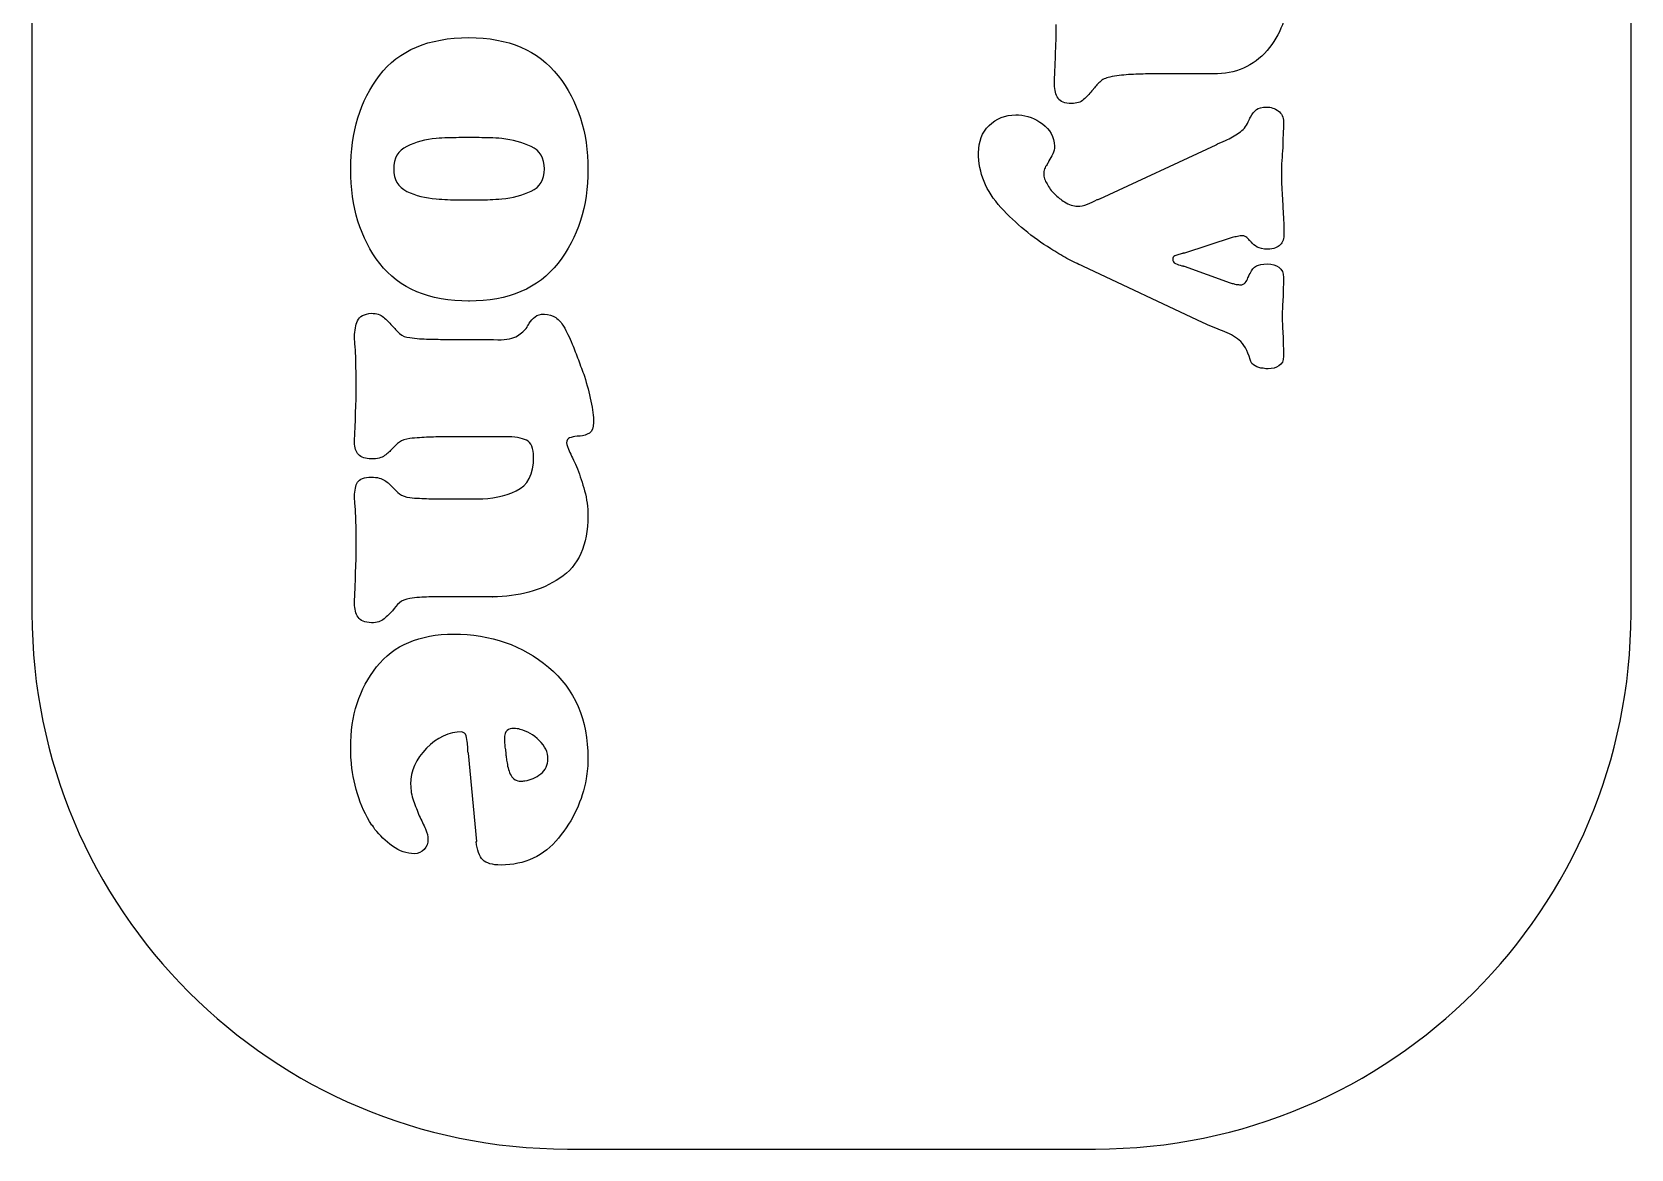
# Model space of a CAD drawing. Extents: x 0 to 771, y 958 to 1701.
# Drawn here: x 674.8 to 759.8, y 1275.5 to 1334.8 of the extents above; entities that cross this region are included whole.
import ezdxf

# ---------------------------------------------------------------- set-up
doc = ezdxf.new("R2010")
doc.units = 0
doc.layers.add('H0114_Printing', color=7, linetype='CONTINUOUS')

msp = doc.modelspace()

# ---------------------------------------------------------------- linework, layer by layer
at = {"layer": 'H0114_Printing', "color": 1}
for points in [[(674.770683, 1432.713064), (674.770683, 1303.945067)], [(759.809681, 1303.945067), (759.809681, 1432.713064)], [(703.247682, 1275.468068), (731.332682, 1275.468068)]]:
    msp.add_lwpolyline(points, dxfattribs=at)
at = {"layer": 'H0114_Printing', "color": 4}
for points in [[(737.609582, 1332.607367), (734.120582, 1332.607367)], [(727.095082, 1330.434667), (727.153082, 1330.434667), (727.234082, 1330.434667)], [(698.559283, 1329.223367), (697.473283, 1329.223367)], [(731.558082, 1325.974667), (737.742082, 1328.839667)], [(697.450283, 1325.919367), (698.027283, 1325.919367), (698.582283, 1325.919367)], [(731.535082, 1325.974667), (731.558082, 1325.974667)], [(738.603082, 1323.918667), (736.061082, 1323.085667), (736.015082, 1323.085667)], [(737.050082, 1319.388667), (730.662082, 1322.393667)], [(735.922082, 1322.416667), (735.946082, 1322.416667)], [(736.038082, 1322.393667), (738.488082, 1321.514667)], [(698.004283, 1320.534367), (698.027283, 1320.534367)], [(696.880983, 1318.501367), (699.312983, 1318.501367), (699.544983, 1318.478367)], [(740.521081, 1316.939667), (740.382081, 1316.939667)], [(699.940983, 1313.325367), (699.292983, 1313.325367), (696.905983, 1313.325367)], [(703.919982, 1313.348367), (703.838982, 1313.348367), (703.758982, 1313.348367)], [(696.882983, 1310.020367), (698.458983, 1310.020367)], [(699.287983, 1304.821367), (696.902983, 1304.821367)], [(699.264983, 1304.821367), (699.287983, 1304.821367)], [(691.719383, 1296.490568), (691.719383, 1296.802568)], [(697.958383, 1296.582568), (697.958383, 1296.709568)], [(698.420383, 1291.810568), (697.981383, 1296.501568)], [(699.945383, 1296.686568), (699.968383, 1296.686568)], [(700.777382, 1295.022568), (700.881382, 1295.022568)], [(698.397383, 1291.810568), (698.420383, 1291.810568)]]:
    msp.add_lwpolyline(points, dxfattribs=at)
at = {"layer": 'H0114_Printing', "color": 1}
msp.add_lwpolyline([(759.809681, 1303.945067)], close=True, dxfattribs=at)
at = {"layer": 'H0114_Printing', "color": 4}
for points in [[(741.538581, 1336.813367), (741.538581, 1335.673367), (741.176581, 1334.687367), (740.452581, 1333.855367)], [(729.232582, 1334.444367), (729.240582, 1334.714367), (729.244582, 1334.980367), (729.244582, 1335.242367)], [(693.255283, 1332.528367), (694.280283, 1333.868367), (695.863283, 1334.539367), (698.004283, 1334.539367)], [(698.004283, 1334.539367), (700.114282, 1334.539367), (701.697282, 1333.864367), (702.753282, 1332.517367)], [(729.198582, 1333.647367), (729.213582, 1333.909367), (729.225582, 1334.175367), (729.232582, 1334.444367)], [(729.174582, 1332.849367), (729.190582, 1333.120367), (729.198582, 1333.385367), (729.198582, 1333.647367)], [(740.452581, 1333.855367), (739.727582, 1333.023367), (738.779582, 1332.607367), (737.609582, 1332.607367)], [(729.151582, 1332.052367), (729.151582, 1332.315367), (729.159582, 1332.580367), (729.174582, 1332.849367)], [(733.091582, 1332.572367), (732.760582, 1332.549367), (732.425582, 1332.507367), (732.086582, 1332.445367)], [(734.120582, 1332.607367), (733.765582, 1332.607367), (733.423582, 1332.596367), (733.091582, 1332.572367)], [(691.719283, 1327.537367), (691.719283, 1329.523367), (692.230283, 1331.187367), (693.255283, 1332.528367)], [(702.753282, 1332.517367), (703.808282, 1331.169367), (704.336282, 1329.508367), (704.336282, 1327.537367)], [(729.336582, 1331.313367), (729.213582, 1331.498367), (729.151582, 1331.744367), (729.151582, 1332.052367)], [(731.162582, 1331.740367), (731.162582, 1331.733367), (731.154582, 1331.721367), (731.139582, 1331.706367)], [(731.185582, 1331.752367), (731.169582, 1331.752367), (731.162582, 1331.748367), (731.162582, 1331.740367)], [(731.555582, 1332.180367), (731.416582, 1332.049367), (731.292582, 1331.906367), (731.185582, 1331.752367)], [(732.086582, 1332.445367), (731.870582, 1332.399367), (731.693582, 1332.311367), (731.555582, 1332.180367)], [(730.053582, 1331.036367), (729.698582, 1331.036367), (729.459582, 1331.128367), (729.336582, 1331.313367)], [(730.699582, 1331.244367), (730.545582, 1331.105367), (730.330582, 1331.036367), (730.053582, 1331.036367)], [(731.139582, 1331.706367), (731.000582, 1331.537367), (730.853582, 1331.382367), (730.699582, 1331.244367)], [(725.674082, 1329.868667), (726.052082, 1330.246667), (726.526082, 1330.434667), (727.095082, 1330.434667)], [(727.234082, 1330.434667), (727.696082, 1330.403667), (728.123082, 1330.242667), (728.516082, 1329.949667)], [(738.958082, 1329.475667), (739.182082, 1329.622667), (739.348082, 1329.818667), (739.456082, 1330.064667)], [(739.456082, 1330.064667), (739.471082, 1330.110667), (739.491082, 1330.157667), (739.514082, 1330.203667)], [(739.514082, 1330.203667), (739.537082, 1330.249667), (739.556082, 1330.288667), (739.572082, 1330.319667)], [(739.572082, 1330.319667), (739.665082, 1330.489667), (739.768082, 1330.619667), (739.885082, 1330.711667)], [(739.885082, 1330.711667), (740.000081, 1330.804667), (740.182081, 1330.850667), (740.429081, 1330.850667)], [(740.429081, 1330.850667), (740.660081, 1330.850667), (740.868081, 1330.781667), (741.053081, 1330.642667)], [(741.053081, 1330.642667), (741.238081, 1330.504667), (741.330081, 1330.311667), (741.330081, 1330.064667)], [(741.330081, 1330.064667), (741.330081, 1329.833667), (741.322081, 1329.602667), (741.307081, 1329.371667)], [(696.271283, 1329.177367), (695.701283, 1329.131367), (695.181283, 1328.992367), (694.711283, 1328.761367)], [(696.872283, 1329.211367), (696.671283, 1329.204367), (696.471283, 1329.192367), (696.271283, 1329.177367)], [(697.473283, 1329.223367), (697.272283, 1329.223367), (697.072283, 1329.219367), (696.872283, 1329.211367)], [(699.137283, 1329.211367), (698.936283, 1329.219367), (698.743283, 1329.223367), (698.559283, 1329.223367)], [(699.761283, 1329.177367), (699.544283, 1329.192367), (699.336283, 1329.204367), (699.137283, 1329.211367)], [(701.320282, 1328.749367), (700.850282, 1328.973367), (700.330282, 1329.116367), (699.761283, 1329.177367)], [(725.108082, 1328.424667), (725.108082, 1329.009667), (725.297082, 1329.490667), (725.674082, 1329.868667)], [(728.516082, 1329.949667), (728.909082, 1329.656667), (729.121082, 1329.264667), (729.152082, 1328.771667)], [(738.251082, 1329.071667), (738.498082, 1329.194667), (738.734082, 1329.329667), (738.958082, 1329.475667)], [(741.307081, 1329.371667), (741.292081, 1329.140667), (741.284081, 1328.909667), (741.284081, 1328.678667)], [(694.711283, 1328.761367), (694.241283, 1328.530367), (694.006283, 1328.129367), (694.006283, 1327.560367)], [(702.025282, 1327.560367), (702.025282, 1328.129367), (701.790282, 1328.527367), (701.320282, 1328.749367)], [(726.300082, 1325.512667), (725.506082, 1326.375667), (725.108082, 1327.345667), (725.108082, 1328.424667)], [(729.059082, 1328.354667), (728.998082, 1328.231667), (728.929082, 1328.108667), (728.852082, 1327.985667)], [(729.152082, 1328.771667), (729.152082, 1328.617667), (729.121082, 1328.478667), (729.059082, 1328.354667)], [(737.742082, 1328.839667), (737.757082, 1328.855667), (737.780082, 1328.871667), (737.811082, 1328.886667)], [(737.811082, 1328.886667), (737.842082, 1328.901667), (737.873082, 1328.917667), (737.904082, 1328.932667)], [(737.904082, 1328.932667), (737.966082, 1328.948667), (738.024082, 1328.971667), (738.078082, 1329.001667)], [(738.078082, 1329.001667), (738.132082, 1329.032667), (738.190082, 1329.056667), (738.251082, 1329.071667)], [(741.284081, 1328.678667), (741.269081, 1328.463667), (741.253081, 1328.239667), (741.238081, 1328.008667)], [(693.267283, 1322.533367), (692.234283, 1323.866367), (691.719283, 1325.534367), (691.719283, 1327.537367)], [(694.006283, 1327.560367), (694.006283, 1326.990367), (694.241283, 1326.593367), (694.711283, 1326.369367)], [(701.320282, 1326.381367), (701.790282, 1326.597367), (702.025282, 1326.990367), (702.025282, 1327.560367)], [(704.336282, 1327.537367), (704.336282, 1325.565367), (703.808282, 1323.905367), (702.753282, 1322.556367)], [(728.620082, 1327.557667), (728.590082, 1327.472667), (728.574082, 1327.384667), (728.574082, 1327.291667)], [(728.759082, 1327.800667), (728.698082, 1327.723667), (728.651082, 1327.642667), (728.620082, 1327.557667)], [(728.805082, 1327.892667), (728.790082, 1327.862667), (728.774082, 1327.831667), (728.759082, 1327.800667)], [(728.852082, 1327.985667), (728.836082, 1327.954667), (728.821082, 1327.923667), (728.805082, 1327.892667)], [(741.238081, 1328.008667), (741.222081, 1327.776667), (741.214081, 1327.546667), (741.214081, 1327.314667)], [(728.574082, 1327.291667), (728.574082, 1327.215667), (728.590082, 1327.129667), (728.620082, 1327.037667)], [(728.620082, 1327.037667), (728.651082, 1326.945667), (728.698082, 1326.852667), (728.759082, 1326.760667)], [(728.759082, 1326.760667), (728.852082, 1326.575667), (728.982082, 1326.398667), (729.152082, 1326.228667)], [(741.214081, 1327.314667), (741.214081, 1327.053667), (741.222081, 1326.787667), (741.238081, 1326.517667)], [(694.711283, 1326.369367), (695.181283, 1326.146367), (695.701283, 1326.011367), (696.271283, 1325.965367)], [(696.271283, 1325.965367), (696.471283, 1325.950367), (696.671283, 1325.938367), (696.872283, 1325.930367)], [(696.872283, 1325.930367), (697.072283, 1325.923367), (697.265283, 1325.919367), (697.450283, 1325.919367)], [(698.582283, 1325.919367), (698.751283, 1325.919367), (698.936283, 1325.923367), (699.137283, 1325.930367)], [(699.137283, 1325.930367), (699.336283, 1325.938367), (699.544283, 1325.950367), (699.761283, 1325.965367)], [(699.761283, 1325.965367), (700.330282, 1326.027367), (700.850282, 1326.166367), (701.320282, 1326.381367)], [(729.152082, 1326.228667), (729.321082, 1326.059667), (729.499082, 1325.920667), (729.683082, 1325.813667)], [(729.683082, 1325.813667), (729.806082, 1325.735667), (729.926082, 1325.678667), (730.041082, 1325.639667)], [(730.898082, 1325.685667), (731.075082, 1325.755667), (731.249082, 1325.836667), (731.419082, 1325.928667)], [(731.419082, 1325.928667), (731.434082, 1325.928667), (731.454082, 1325.932667), (731.477082, 1325.940667)], [(731.477082, 1325.940667), (731.500082, 1325.948667), (731.519082, 1325.959667), (731.535082, 1325.974667)], [(741.238081, 1326.517667), (741.253081, 1326.248667), (741.269081, 1325.982667), (741.284081, 1325.720667)], [(728.950082, 1323.317667), (727.978082, 1323.918667), (727.094082, 1324.649667), (726.300082, 1325.512667)], [(730.041082, 1325.639667), (730.157082, 1325.601667), (730.261082, 1325.581667), (730.353082, 1325.581667)], [(730.353082, 1325.581667), (730.539082, 1325.581667), (730.720082, 1325.616667), (730.898082, 1325.685667)], [(741.284081, 1325.720667), (741.299081, 1325.458667), (741.315081, 1325.193667), (741.330081, 1324.923667)], [(741.330081, 1324.923667), (741.345081, 1324.653667), (741.353081, 1324.388667), (741.353081, 1324.126667)], [(741.353081, 1324.126667), (741.353081, 1323.864667), (741.288081, 1323.663667), (741.157081, 1323.525667)], [(729.806082, 1322.808667), (729.513082, 1322.962667), (729.228082, 1323.132667), (728.950082, 1323.317667)], [(738.880082, 1323.975667), (738.788082, 1323.952667), (738.696082, 1323.933667), (738.603082, 1323.918667)], [(739.158082, 1324.010667), (739.066082, 1324.010667), (738.973082, 1323.998667), (738.880082, 1323.975667)], [(739.377082, 1323.918667), (739.323082, 1323.964667), (739.251082, 1323.995667), (739.158082, 1324.010667)], [(739.528082, 1323.756667), (739.481082, 1323.818667), (739.431082, 1323.871667), (739.377082, 1323.918667)], [(739.574082, 1323.709667), (739.559082, 1323.725667), (739.543082, 1323.740667), (739.528082, 1323.756667)], [(739.620082, 1323.663667), (739.605082, 1323.679667), (739.589082, 1323.694667), (739.574082, 1323.709667)], [(739.921082, 1323.409667), (739.797082, 1323.487667), (739.697082, 1323.571667), (739.620082, 1323.663667)], [(740.498081, 1323.294667), (740.236081, 1323.294667), (740.044081, 1323.333667), (739.921082, 1323.409667)], [(741.157081, 1323.525667), (741.026081, 1323.386667), (740.806081, 1323.309667), (740.498081, 1323.294667)], [(698.027283, 1320.534367), (695.886283, 1320.534367), (694.299283, 1321.201367), (693.267283, 1322.533367)], [(702.753282, 1322.556367), (701.697282, 1321.209367), (700.114282, 1320.534367), (698.004283, 1320.534367)], [(730.662082, 1322.393667), (730.384082, 1322.516667), (730.099082, 1322.654667), (729.806082, 1322.808667)], [(735.542082, 1322.935667), (735.472082, 1322.897667), (735.437082, 1322.839667), (735.437082, 1322.762667)], [(735.437082, 1322.762667), (735.437082, 1322.654667), (735.487082, 1322.577667), (735.588082, 1322.531667)], [(735.761082, 1323.017667), (735.684082, 1323.001667), (735.610082, 1322.974667), (735.542082, 1322.935667)], [(735.588082, 1322.531667), (735.688082, 1322.484667), (735.799082, 1322.447667), (735.922082, 1322.416667)], [(735.888082, 1323.051667), (735.850082, 1323.044667), (735.807082, 1323.032667), (735.761082, 1323.017667)], [(735.992082, 1323.062667), (735.961082, 1323.062667), (735.926082, 1323.059667), (735.888082, 1323.051667)], [(735.946082, 1322.416667), (735.961082, 1322.416667), (735.977082, 1322.412667), (735.992082, 1322.404667)], [(736.015082, 1323.085667), (736.000082, 1323.085667), (735.992082, 1323.078667), (735.992082, 1323.062667)], [(735.992082, 1322.404667), (736.007082, 1322.396667), (736.023082, 1322.393667), (736.038082, 1322.393667)], [(739.551082, 1321.999667), (739.643082, 1322.200667), (739.755082, 1322.334667), (739.886082, 1322.404667)], [(739.886082, 1322.404667), (740.017081, 1322.473667), (740.213081, 1322.508667), (740.475081, 1322.508667)], [(740.475081, 1322.508667), (740.721081, 1322.508667), (740.926081, 1322.450667), (741.087081, 1322.334667)], [(738.488082, 1321.514667), (738.534082, 1321.499667), (738.572082, 1321.484667), (738.603082, 1321.468667)], [(739.042082, 1321.399667), (739.150082, 1321.399667), (739.235082, 1321.437667), (739.297082, 1321.514667)], [(739.297082, 1321.514667), (739.358082, 1321.591667), (739.404082, 1321.676667), (739.435082, 1321.769667)], [(739.435082, 1321.769667), (739.450082, 1321.815667), (739.466082, 1321.853667), (739.481082, 1321.884667)], [(739.481082, 1321.884667), (739.497082, 1321.915667), (739.520082, 1321.953667), (739.551082, 1321.999667)], [(741.087081, 1322.334667), (741.249081, 1322.219667), (741.330081, 1322.038667), (741.330081, 1321.792667)], [(741.330081, 1321.792667), (741.330081, 1321.622667), (741.326081, 1321.453667), (741.319081, 1321.283667)], [(738.603082, 1321.468667), (738.634082, 1321.468667), (738.665082, 1321.464667), (738.696082, 1321.457667)], [(738.696082, 1321.457667), (738.726082, 1321.449667), (738.765082, 1321.437667), (738.811082, 1321.422667)], [(738.811082, 1321.422667), (738.842082, 1321.422667), (738.880082, 1321.418667), (738.927082, 1321.410667)], [(738.927082, 1321.410667), (738.973082, 1321.402667), (739.011082, 1321.399667), (739.042082, 1321.399667)], [(741.307081, 1320.751667), (741.292081, 1320.582667), (741.280081, 1320.413667), (741.273081, 1320.243667)], [(741.319081, 1321.283667), (741.311081, 1321.114667), (741.307081, 1320.936667), (741.307081, 1320.751667)], [(692.088983, 1319.495367), (692.195983, 1319.726367), (692.442983, 1319.857367), (692.827983, 1319.887367)], [(692.827983, 1319.887367), (693.089983, 1319.887367), (693.302983, 1319.819367), (693.464983, 1319.680367)], [(701.524982, 1319.703367), (701.640982, 1319.795367), (701.805982, 1319.842367), (702.022982, 1319.842367)], [(702.022982, 1319.842367), (702.253982, 1319.842367), (702.454982, 1319.780367), (702.624982, 1319.657367)], [(741.273081, 1320.243667), (741.265081, 1320.074667), (741.261081, 1319.905667), (741.261081, 1319.735667)], [(691.926983, 1318.640367), (691.926983, 1318.979367), (691.980983, 1319.264367), (692.088983, 1319.495367)], [(693.464983, 1319.680367), (693.626983, 1319.541367), (693.777983, 1319.395367), (693.915983, 1319.241367)], [(693.915983, 1319.241367), (694.039983, 1319.087367), (694.174983, 1318.944367), (694.321983, 1318.813367)], [(700.586982, 1318.686367), (700.802982, 1318.825367), (700.972982, 1318.979367), (701.096982, 1319.148367)], [(701.096982, 1319.148367), (701.110982, 1319.195367), (701.130982, 1319.233367), (701.153982, 1319.264367)], [(701.153982, 1319.264367), (701.176982, 1319.295367), (701.196982, 1319.326367), (701.211982, 1319.356367)], [(701.211982, 1319.356367), (701.304982, 1319.495367), (701.408982, 1319.610367), (701.524982, 1319.703367)], [(702.624982, 1319.657367), (702.794982, 1319.534367), (702.933982, 1319.379367), (703.041982, 1319.195367)], [(703.041982, 1319.195367), (703.118982, 1319.056367), (703.195982, 1318.910367), (703.272982, 1318.755367)], [(737.594082, 1319.146667), (737.416082, 1319.215667), (737.235082, 1319.296667), (737.050082, 1319.388667)], [(738.091082, 1318.949667), (737.937082, 1319.011667), (737.771082, 1319.076667), (737.594082, 1319.146667)], [(741.261081, 1319.735667), (741.261081, 1319.550667), (741.265081, 1319.369667), (741.273081, 1319.192667)], [(741.273081, 1319.192667), (741.280081, 1319.015667), (741.292081, 1318.842667), (741.307081, 1318.672667)], [(691.937983, 1318.316367), (691.930983, 1318.425367), (691.926983, 1318.532367), (691.926983, 1318.640367)], [(691.972983, 1317.970367), (691.957983, 1318.093367), (691.945983, 1318.208367), (691.937983, 1318.316367)], [(694.321983, 1318.813367), (694.467983, 1318.682367), (694.649983, 1318.609367), (694.865983, 1318.594367)], [(694.865983, 1318.594367), (695.205983, 1318.547367), (695.540983, 1318.520367), (695.873983, 1318.513367)], [(695.873983, 1318.513367), (696.204983, 1318.505367), (696.540983, 1318.501367), (696.880983, 1318.501367)], [(699.544983, 1318.478367), (700.023982, 1318.478367), (700.370982, 1318.547367), (700.586982, 1318.686367)], [(703.272982, 1318.755367), (703.349982, 1318.602367), (703.426982, 1318.432367), (703.503982, 1318.247367)], [(703.503982, 1318.247367), (703.611982, 1317.985367), (703.719982, 1317.708367), (703.827982, 1317.415367)], [(738.971082, 1318.464667), (738.724082, 1318.665667), (738.431082, 1318.826667), (738.091082, 1318.949667)], [(739.550082, 1317.424667), (739.410082, 1317.917667), (739.217082, 1318.264667), (738.971082, 1318.464667)], [(741.307081, 1318.672667), (741.307081, 1318.503667), (741.311081, 1318.329667), (741.319081, 1318.152667)], [(741.319081, 1318.152667), (741.326081, 1317.975667), (741.330081, 1317.794667), (741.330081, 1317.609667)], [(691.984983, 1317.646367), (691.976983, 1317.754367), (691.972983, 1317.862367), (691.972983, 1317.970367)], [(691.995983, 1317.300367), (691.995983, 1317.423367), (691.992983, 1317.539367), (691.984983, 1317.646367)], [(692.007983, 1316.641367), (691.999983, 1316.865367), (691.995983, 1317.084367), (691.995983, 1317.300367)], [(703.827982, 1317.415367), (703.934982, 1317.122367), (704.042982, 1316.830367), (704.150982, 1316.537367)], [(739.815082, 1317.089667), (739.684082, 1317.158667), (739.596082, 1317.270667), (739.550082, 1317.424667)], [(741.330081, 1317.609667), (741.330081, 1317.362667), (741.249081, 1317.189667), (741.087081, 1317.089667)], [(692.018983, 1315.982367), (692.018983, 1316.198367), (692.015983, 1316.418367), (692.007983, 1316.641367)], [(704.150982, 1316.537367), (704.289982, 1316.091367), (704.405982, 1315.651367), (704.497982, 1315.220367)], [(740.243081, 1316.962667), (740.089081, 1316.978667), (739.947082, 1317.019667), (739.815082, 1317.089667)], [(740.382081, 1316.939667), (740.336081, 1316.939667), (740.290081, 1316.947667), (740.243081, 1316.962667)], [(741.087081, 1317.089667), (740.926081, 1316.989667), (740.737081, 1316.939667), (740.521081, 1316.939667)], [(692.007983, 1315.243367), (692.015983, 1315.490367), (692.018983, 1315.736367), (692.018983, 1315.982367)], [(691.972983, 1314.503367), (691.988983, 1314.750367), (691.999983, 1314.997367), (692.007983, 1315.243367)], [(704.497982, 1315.220367), (704.589982, 1314.788367), (704.635982, 1314.411367), (704.635982, 1314.087367)], [(691.949983, 1313.764367), (691.965983, 1314.010367), (691.972983, 1314.257367), (691.972983, 1314.503367)], [(704.635982, 1314.087367), (704.635982, 1313.795367), (704.562982, 1313.606367), (704.416982, 1313.521367)], [(691.926983, 1313.024367), (691.926983, 1313.271367), (691.934983, 1313.518367), (691.949983, 1313.764367)], [(692.134983, 1312.377367), (691.995983, 1312.532367), (691.926983, 1312.747367), (691.926983, 1313.024367)], [(694.310983, 1313.036367), (694.170983, 1312.936367), (694.047983, 1312.824367), (693.939983, 1312.701367)], [(694.866983, 1313.232367), (694.634983, 1313.202367), (694.449983, 1313.136367), (694.310983, 1313.036367)], [(695.874983, 1313.302367), (695.541983, 1313.287367), (695.206983, 1313.263367), (694.866983, 1313.232367)], [(696.905983, 1313.325367), (696.550983, 1313.325367), (696.206983, 1313.317367), (695.874983, 1313.302367)], [(701.064982, 1313.140367), (700.809982, 1313.263367), (700.435982, 1313.325367), (699.940983, 1313.325367)], [(701.447982, 1312.239367), (701.447982, 1312.716367), (701.319982, 1313.017367), (701.064982, 1313.140367)], [(703.364982, 1313.267367), (703.257982, 1313.229367), (703.203982, 1313.140367), (703.203982, 1313.001367)], [(703.758982, 1313.348367), (703.603982, 1313.333367), (703.472982, 1313.306367), (703.364982, 1313.267367)], [(704.416982, 1313.521367), (704.269982, 1313.437367), (704.104982, 1313.379367), (703.919982, 1313.348367)], [(692.827983, 1312.146367), (692.503983, 1312.146367), (692.273983, 1312.224367), (692.134983, 1312.377367)], [(693.522983, 1312.320367), (693.368983, 1312.204367), (693.136983, 1312.146367), (692.827983, 1312.146367)], [(693.939983, 1312.701367), (693.816983, 1312.562367), (693.677983, 1312.435367), (693.522983, 1312.320367)], [(700.520982, 1310.448367), (701.138982, 1310.733367), (701.447982, 1311.330367), (701.447982, 1312.239367)], [(703.203982, 1313.001367), (703.203982, 1312.909367), (703.261982, 1312.739367), (703.376982, 1312.493367)], [(703.376982, 1312.493367), (703.492982, 1312.247367), (703.626982, 1311.954367), (703.781982, 1311.615367)], [(703.781982, 1311.615367), (703.919982, 1311.261367), (704.046982, 1310.872367), (704.162982, 1310.448367)], [(691.926983, 1310.159367), (691.926983, 1310.483367), (691.980983, 1310.733367), (692.088983, 1310.910367)], [(692.088983, 1310.910367), (692.195983, 1311.087367), (692.442983, 1311.176367), (692.827983, 1311.176367)], [(692.827983, 1311.176367), (693.136983, 1311.176367), (693.371983, 1311.118367), (693.534983, 1311.002367)], [(693.534983, 1311.002367), (693.695983, 1310.887367), (693.839983, 1310.760367), (693.962983, 1310.621367)], [(693.962983, 1310.621367), (694.071983, 1310.498367), (694.190983, 1310.386367), (694.322983, 1310.286367)], [(691.937983, 1309.836367), (691.930983, 1309.943367), (691.926983, 1310.052367), (691.926983, 1310.159367)], [(691.972983, 1309.488367), (691.957983, 1309.612367), (691.945983, 1309.728367), (691.937983, 1309.836367)], [(694.322983, 1310.286367), (694.453983, 1310.186367), (694.634983, 1310.120367), (694.866983, 1310.089367)], [(694.866983, 1310.089367), (695.206983, 1310.059367), (695.541983, 1310.040367), (695.874983, 1310.032367)], [(695.874983, 1310.032367), (696.206983, 1310.024367), (696.542983, 1310.020367), (696.882983, 1310.020367)], [(698.458983, 1310.020367), (699.214983, 1310.020367), (699.901983, 1310.163367), (700.520982, 1310.448367)], [(704.162982, 1310.448367), (704.277982, 1310.024367), (704.335982, 1309.581367), (704.335982, 1309.119367)], [(692.007983, 1308.507367), (691.999983, 1308.838367), (691.988983, 1309.165367), (691.972983, 1309.488367)], [(704.335982, 1309.119367), (704.335982, 1307.563367), (703.837982, 1306.458367), (702.841982, 1305.803367)], [(692.018983, 1307.525367), (692.018983, 1307.848367), (692.015983, 1308.176367), (692.007983, 1308.507367)], [(692.007983, 1306.751367), (692.015983, 1307.004367), (692.018983, 1307.263367), (692.018983, 1307.525367)], [(691.972983, 1305.999367), (691.988983, 1306.246367), (691.999983, 1306.496367), (692.007983, 1306.751367)], [(691.949983, 1305.225367), (691.965983, 1305.479367), (691.972983, 1305.737367), (691.972983, 1305.999367)], [(702.841982, 1305.803367), (701.846982, 1305.148367), (700.653982, 1304.821367), (699.264983, 1304.821367)], [(691.926983, 1304.474367), (691.926983, 1304.721367), (691.934983, 1304.971367), (691.949983, 1305.225367)], [(694.864983, 1304.729367), (694.633983, 1304.697367), (694.448983, 1304.621367), (694.309983, 1304.497367)], [(695.872983, 1304.809367), (695.540983, 1304.802367), (695.204983, 1304.775367), (694.864983, 1304.729367)], [(696.902983, 1304.821367), (696.547983, 1304.821367), (696.204983, 1304.817367), (695.872983, 1304.809367)], [(692.111983, 1303.734367), (691.988983, 1303.920367), (691.926983, 1304.166367), (691.926983, 1304.474367)], [(692.827983, 1303.434367), (692.472983, 1303.450367), (692.234983, 1303.550367), (692.111983, 1303.734367)], [(693.939983, 1304.081367), (693.799983, 1303.927367), (693.653983, 1303.781367), (693.498983, 1303.643367)], [(694.309983, 1304.497367), (694.170983, 1304.374367), (694.046983, 1304.235367), (693.939983, 1304.081367)], [(693.498983, 1303.643367), (693.343983, 1303.504367), (693.120983, 1303.434367), (692.827983, 1303.434367)], [(693.093383, 1301.088567), (694.010383, 1302.252567), (695.377383, 1302.833567), (697.195383, 1302.833567)], [(697.195383, 1302.833567), (699.167383, 1302.833567), (700.850382, 1302.248567), (702.244382, 1301.077567)], [(691.719383, 1296.802568), (691.719383, 1298.496568), (692.177383, 1299.926568), (693.093383, 1301.088567)], [(702.244382, 1301.077567), (703.639382, 1299.906568), (704.336382, 1298.289568), (704.336382, 1296.224568)], [(700.037382, 1297.714568), (699.945383, 1297.645568), (699.899383, 1297.487568), (699.899383, 1297.241568)], [(700.384382, 1297.818568), (700.246382, 1297.818568), (700.130382, 1297.784568), (700.037382, 1297.714568)], [(700.569382, 1297.807568), (700.507382, 1297.815568), (700.445382, 1297.818568), (700.384382, 1297.818568)], [(700.731382, 1297.772568), (700.684382, 1297.788568), (700.630382, 1297.799568), (700.569382, 1297.807568)], [(701.747382, 1297.183568), (701.439382, 1297.483568), (701.100382, 1297.680568), (700.731382, 1297.772568)], [(697.634383, 1297.634568), (696.941383, 1297.634568), (696.313383, 1297.345568), (695.751383, 1296.767568)], [(697.853383, 1297.426568), (697.815383, 1297.549568), (697.742383, 1297.618568), (697.634383, 1297.634568)], [(697.935383, 1297.033568), (697.919383, 1297.171568), (697.892383, 1297.303568), (697.853383, 1297.426568)], [(697.946383, 1296.860568), (697.938383, 1296.914568), (697.935383, 1296.971568), (697.935383, 1297.033568)], [(697.958383, 1296.709568), (697.958383, 1296.755568), (697.954383, 1296.806568), (697.946383, 1296.860568)], [(699.899383, 1297.241568), (699.899383, 1297.149568), (699.903383, 1297.056568), (699.910383, 1296.964568)], [(699.910383, 1296.964568), (699.918383, 1296.871568), (699.930383, 1296.779568), (699.945383, 1296.686568)], [(702.209382, 1296.201568), (702.209382, 1296.556568), (702.055382, 1296.882568), (701.747382, 1297.183568)], [(691.741383, 1296.178568), (691.726383, 1296.286568), (691.719383, 1296.390568), (691.719383, 1296.490568)], [(692.076383, 1294.352568), (691.900383, 1294.953568), (691.787383, 1295.562568), (691.741383, 1296.178568)], [(695.751383, 1296.767568), (695.188383, 1296.190568), (694.907383, 1295.554568), (694.907383, 1294.860568)], [(697.981383, 1296.501568), (697.965383, 1296.517568), (697.958383, 1296.544568), (697.958383, 1296.582568)], [(699.968383, 1296.686568), (699.953383, 1296.671568), (699.949383, 1296.648568), (699.957383, 1296.617568)], [(699.957383, 1296.617568), (699.964383, 1296.586568), (699.968383, 1296.563568), (699.968383, 1296.548568)], [(699.968383, 1296.548568), (699.968383, 1296.455568), (699.976383, 1296.363568), (699.991383, 1296.270568)], [(699.991383, 1296.270568), (700.006382, 1296.178568), (700.022382, 1296.085568), (700.037382, 1295.993568)], [(701.829382, 1295.404568), (702.083382, 1295.612568), (702.209382, 1295.878568), (702.209382, 1296.201568)], [(704.336382, 1296.224568), (704.336382, 1296.055568), (704.328382, 1295.878568), (704.313382, 1295.692568)], [(700.037382, 1295.993568), (700.068382, 1295.747568), (700.137382, 1295.523568), (700.246382, 1295.323568)], [(700.246382, 1295.323568), (700.353382, 1295.123568), (700.530382, 1295.022568), (700.777382, 1295.022568)], [(700.985382, 1295.045568), (701.293382, 1295.076568), (701.574382, 1295.195568), (701.829382, 1295.404568)], [(704.313382, 1295.692568), (704.297382, 1295.507568), (704.274382, 1295.323568), (704.243382, 1295.138568)], [(692.851383, 1292.688568), (692.512383, 1293.196568), (692.253383, 1293.751568), (692.076383, 1294.352568)], [(694.907383, 1294.860568), (694.907383, 1294.553568), (694.957383, 1294.260568), (695.057383, 1293.982568)], [(700.881382, 1295.022568), (700.919382, 1295.022568), (700.954382, 1295.030568), (700.985382, 1295.045568)], [(704.243382, 1295.138568), (704.043382, 1293.998568), (703.553382, 1292.951568), (702.776382, 1291.995568)], [(695.057383, 1293.982568), (695.158383, 1293.705568), (695.262383, 1293.436568), (695.369383, 1293.173568)], [(692.932383, 1292.584568), (692.908383, 1292.623568), (692.881383, 1292.658568), (692.851383, 1292.688568)], [(695.369383, 1293.173568), (695.492383, 1292.927568), (695.601383, 1292.696568), (695.693383, 1292.481568)], [(693.012383, 1292.457568), (692.981383, 1292.504568), (692.955383, 1292.546568), (692.932383, 1292.584568)], [(693.937383, 1291.568568), (693.567383, 1291.837568), (693.259383, 1292.134568), (693.012383, 1292.457568)], [(695.831383, 1291.926568), (695.831383, 1291.726568), (695.763383, 1291.549568), (695.624383, 1291.394568)], [(695.693383, 1292.481568), (695.785383, 1292.265568), (695.831383, 1292.080568), (695.831383, 1291.926568)], [(698.743383, 1290.839568), (698.559383, 1291.024568), (698.443383, 1291.348568), (698.397383, 1291.810568)], [(702.776382, 1291.995568), (701.998382, 1291.040568), (700.977382, 1290.562568), (699.714383, 1290.562568)], [(695.116383, 1291.163568), (694.699383, 1291.163568), (694.306383, 1291.298568), (693.937383, 1291.568568)], [(695.624383, 1291.394568), (695.485383, 1291.241568), (695.315383, 1291.163568), (695.116383, 1291.163568)], [(699.714383, 1290.562568), (699.252383, 1290.562568), (698.928383, 1290.655568), (698.743383, 1290.839568)]]:
    msp.add_open_spline(points, degree=3, dxfattribs=at)
at = {"layer": 'H0114_Printing', "color": 1}
for points in [[(674.770683, 1303.945067), (674.770683, 1288.218068), (687.520683, 1275.468068), (703.247682, 1275.468068)], [(731.332682, 1275.468068), (747.060681, 1275.468068), (759.809681, 1288.218068), (759.809681, 1303.945067)]]:
    msp.add_open_spline(points, degree=3, dxfattribs=at)

doc.saveas('drawing.dxf')
